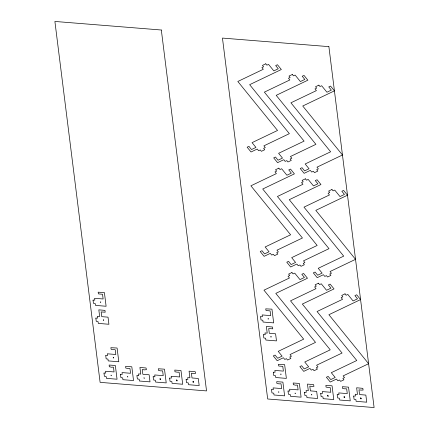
<?xml version="1.0" encoding="UTF-8"?>
<svg xmlns="http://www.w3.org/2000/svg" width="429" height="429" viewBox="0 0 429 429"><rect width="100%" height="100%" fill="white"/><g stroke="black" fill="none" stroke-linecap="round" stroke-linejoin="round"><path stroke-width="0.64" d="M160.087 378.55L160.441 378.78M176.566 379.874L176.925 380.105M193.05 381.199L193.404 381.429M327.643 395.179L328.003 395.404M344.128 396.503L344.482 396.734M360.607 397.828L360.966 398.058M111.309 375.734L111.004 375.466M127.804 377.059L127.483 376.812M144.283 378.383L143.962 378.131M278.85 392.358L278.56 392.095M295.329 393.683L295.045 393.431M311.813 395.012L311.524 394.755M159.894 379.472L160.725 379.542M176.373 380.802L177.204 380.866M192.857 382.126L193.683 382.191M327.45 396.101L328.282 396.171M343.935 397.426L344.766 397.495M360.414 398.75L361.245 398.82M360.875 398.402L360.499 398.058M193.286 381.751L192.937 381.419M295.082 393.061L295.377 393.28M278.609 391.741L278.893 391.95M127.52 376.431L127.815 376.651M111.036 375.102L111.336 375.327M327.531 395.393L327.912 395.747A0.874 0.67 25 0 1 328.26 396.064M344.015 396.723L344.396 397.077A0.874 0.67 25 0 1 344.739 397.388M176.453 380.094L176.834 380.448A0.874 0.67 25 0 1 177.182 380.759M159.969 378.759L160.355 379.123A0.874 0.67 25 0 1 160.698 379.434M311.856 394.605L311.524 394.31M144.294 377.976L143.967 377.681M280.893 374.78L280.791 373.943A0.997 0.767 25 0 0 281.092 374.115M270.903 336.459L271.01 337.291M268.2 319.283L268.098 318.452A0.997 0.767 25 0 0 268.398 318.618M113.229 357.319L113.336 358.151M103.346 319.83L103.448 320.661M100.638 302.654L100.536 301.823A0.997 0.767 25 0 0 100.836 301.989M103.646 319.996A0.997 0.767 25 0 1 103.378 319.852M113.529 357.486A0.997 0.767 25 0 1 113.267 357.341M193.302 381.799A0.874 0.67 25 0 1 193.661 382.083M271.203 336.626A0.997 0.767 25 0 1 270.94 336.481M360.859 398.428A0.874 0.67 25 0 1 361.223 398.713M93.039 300.134L93.452 303.319L95.276 303.63L95.495 305.405L106.113 306.258L104.392 292.524L98.139 292.187L98.498 293.903L102.531 294.251L103.126 298.986L94.605 298.3L94.83 300.08L93.039 300.134M95.849 318.141L96.257 321.326L98.08 321.637L98.305 323.412L108.918 324.265L108.028 317.16L101.743 316.656L101.153 311.921L105.196 312.215L104.966 310.381L98.82 309.856L99.651 316.489L97.415 316.307L97.635 318.082L95.855 318.109M103.984 373.091L104.392 376.276L106.215 376.587L106.435 378.362L117.053 379.22L115.331 365.481L109.143 365.047L109.304 366.757L110.543 366.972A2.333 1.796 25 0 0 112.495 367.127L113.476 367.208L114.066 371.943L105.55 371.262L105.77 373.037L103.984 373.074M105.738 355.63L106.145 358.816L107.969 359.127L108.194 360.902L118.806 361.754L117.085 348.021L110.832 347.699L111.191 349.399L115.229 349.748L115.819 354.483L107.304 353.796L107.523 355.571L105.743 355.593M120.463 374.415L120.871 377.6L122.694 377.911L122.919 379.692L133.532 380.544L131.81 366.806L125.627 366.371L125.788 368.082L127.027 368.296A2.333 1.796 25 0 0 128.973 368.457L129.955 368.532L130.55 373.273L122.029 372.587L122.249 374.361L120.463 374.415M136.942 375.745L137.355 378.925L139.178 379.241L139.398 381.016L150.016 381.869L149.126 374.764L142.841 374.26L142.246 369.525L143.227 369.6A2.333 1.796 25 0 0 145.174 369.76L146.391 369.723L146.064 367.985L139.913 367.46L140.744 374.088L138.508 373.911L138.733 375.686L136.948 375.707M153.148 376.791L153.555 379.976L155.378 380.287L155.604 382.062L166.216 382.915L164.495 369.181L158.285 368.768L158.483 370.468L159.904 370.688A2.333 1.796 25 0 0 161.46 370.812L162.639 370.908L163.234 375.643L154.713 374.957L154.933 376.737L153.153 376.759M169.627 378.115L170.04 381.301L171.863 381.612L172.083 383.387L182.7 384.245L180.979 370.506L174.775 370.082L174.968 371.798L176.389 372.013A2.333 1.796 25 0 0 177.944 372.136L179.118 372.233L179.713 376.968L171.192 376.281L171.418 378.062L169.632 378.099M186.111 379.44L186.518 382.625L188.342 382.936L188.567 384.716L199.179 385.569L198.289 378.464L192.004 377.96L191.409 373.219L192.589 373.316A2.333 1.796 25 0 0 194.144 373.439L195.549 373.439L195.265 371.707L189.076 371.16L189.908 377.788L187.677 377.611L187.897 379.386L186.111 379.44M260.601 316.763L261.009 319.943L262.832 320.259L263.057 322.034L273.67 322.887L271.948 309.153L265.696 308.848L266.06 310.532L270.093 310.88L270.688 315.615L262.167 314.929L262.387 316.704L260.601 316.763M263.411 334.77L263.819 337.95L265.642 338.266L265.867 340.041L276.48 340.894L275.59 333.789L269.305 333.285L268.71 328.55L272.758 328.839L272.512 327L266.377 326.485L267.208 333.113L264.977 332.936L265.197 334.711L263.417 334.733M271.541 389.72L271.948 392.905L273.777 393.216L273.997 394.991L284.615 395.844L282.893 382.11L276.716 381.665L276.866 383.381L278.105 383.601A2.333 1.796 25 0 0 280.051 383.757L281.033 383.837L281.628 388.572L273.107 387.886L273.332 389.661L271.546 389.704M273.294 372.254L273.702 375.439L275.531 375.75L275.75 377.531L286.368 378.383L284.647 364.645L278.394 364.312L278.753 366.028L282.786 366.371L283.381 371.112L274.86 370.425L275.086 372.2L273.3 372.238M288.025 391.044L288.433 394.23L290.256 394.541L290.481 396.316L301.094 397.168L299.372 383.435L293.184 383L293.35 384.711L294.584 384.926A2.333 1.796 25 0 0 296.536 385.081L297.517 385.162L298.107 389.897L289.591 389.21L289.811 390.991L288.025 391.028M304.504 392.369L304.912 395.554L306.735 395.865L306.96 397.64L317.573 398.498L316.682 391.393L310.398 390.883L309.808 386.148L310.789 386.229A2.333 1.796 25 0 0 312.736 386.384L313.953 386.352L313.604 384.604L307.475 384.089L308.306 390.717L306.07 390.54L306.29 392.315L304.504 392.369M320.71 393.42L321.117 396.6L322.94 396.916L323.166 398.691L333.778 399.544L332.057 385.81L325.868 385.376L326.045 387.097L327.466 387.317A2.333 1.796 25 0 0 329.022 387.441L330.201 387.537L330.791 392.272L322.276 391.586L322.495 393.361L320.71 393.398M337.189 394.744L337.596 397.93L339.419 398.241L339.645 400.016L350.257 400.868L348.536 387.135L342.353 386.701L342.524 388.422L343.945 388.642A2.333 1.796 25 0 0 345.501 388.765L346.68 388.862L347.276 393.597L338.754 392.91L338.974 394.685L337.189 394.728M353.673 396.069L354.081 399.254L355.904 399.565L356.124 401.34L366.741 402.193L365.851 395.088L359.566 394.583L358.971 389.848L360.151 389.945A2.333 1.796 25 0 0 361.706 390.068L363.111 390.063L362.827 388.336L356.638 387.784L357.47 394.417L355.233 394.235L355.459 396.015L353.673 396.069M265.782 63.808L262.457 65.396L263.583 66.785L261.921 67.578L263.299 69.283L237.822 81.467L277.542 130.454L252.059 142.637L255.947 147.431L251.517 149.549L248.927 146.353L247.152 147.201L251.04 151.995L257.244 149.029L258.623 150.729L260.285 149.936L261.406 151.319L264.731 149.732L263.61 148.348L265.272 147.555L263.889 145.849L289.366 133.66L249.651 84.679L281.333 69.525L277.445 64.731L275.675 65.578L278.265 68.774L273.836 70.892L268.565 64.398L266.902 65.192L265.782 63.808M292.331 74.474L289.007 76.067L290.127 77.451L288.465 78.244L289.848 79.95L264.366 92.133L304.086 141.12L278.609 153.303L282.491 158.097L278.062 160.215L275.472 157.025L273.702 157.872L277.584 162.661L283.789 159.695L285.172 161.401L286.829 160.602L287.956 161.99L291.28 160.398L290.154 159.014L291.817 158.221L290.433 156.515L315.916 144.332L276.196 95.345L307.877 80.191L303.995 75.402L302.22 76.249L304.81 79.44L300.38 81.564L295.114 75.064L293.452 75.858L292.331 74.474M318.876 85.146L315.551 86.733L316.677 88.117L315.015 88.91L316.393 90.616L290.916 102.804L330.636 151.786L305.153 163.975L309.041 168.763L304.611 170.887L302.016 167.691L300.246 168.538L304.134 173.332L310.333 170.361L311.717 172.067L313.379 171.273L314.5 172.656L317.825 171.069L316.704 169.68L318.366 168.887L316.983 167.181L342.46 154.998L302.74 106.011L334.427 90.862L330.539 86.068L328.77 86.915L331.36 90.111L326.925 92.23L321.659 85.736L319.996 86.529L318.876 85.146M278.855 168.152L275.531 169.739L276.657 171.123L274.994 171.916L276.373 173.622L250.895 185.811L290.615 234.792L265.133 246.981L269.021 251.769L264.591 253.893L261.996 250.697L260.226 251.544L264.114 256.338L270.313 253.367L271.696 255.073L273.359 254.279L274.48 255.663L277.804 254.075L276.684 252.686L278.346 251.893L276.962 250.193L302.44 238.004L262.72 189.017L294.407 173.868L290.519 169.074L288.749 169.922L291.339 173.118L286.904 175.236L281.639 168.742L279.976 169.535L278.855 168.152M305.4 178.818L302.08 180.405L303.201 181.794L301.539 182.588L302.922 184.293L277.44 196.477L317.16 245.463L291.682 257.647L295.565 262.441L291.135 264.559L288.545 261.363L286.77 262.21L290.658 267.004L296.863 264.039L298.241 265.739L299.903 264.945L301.029 266.329L304.349 264.741L303.228 263.358L304.89 262.564L303.507 260.859L328.989 248.67L289.269 199.689L320.951 184.534L317.069 179.74L315.294 180.588L317.884 183.784L313.454 185.902L308.188 179.408L306.526 180.201L305.4 178.818M331.949 189.484L328.625 191.077L329.745 192.46L328.088 193.254L329.467 194.959L303.989 207.143L343.709 256.129L318.227 268.318L322.115 273.107L317.68 275.225L315.09 272.034L313.32 272.882L317.203 277.67L323.407 274.705L324.791 276.41L326.453 275.616L327.574 277L330.898 275.407L329.778 274.024L331.435 273.23L330.057 271.525L355.534 259.341L315.814 210.355L347.501 195.2L343.613 190.412L341.843 191.259L344.433 194.45L339.999 196.573L334.733 190.074L333.07 190.873L331.949 189.484M291.929 272.522L288.61 274.11L289.731 275.493L288.068 276.287L289.452 277.992L263.969 290.181L303.689 339.162L278.212 351.351L282.094 356.14L277.665 358.263L275.075 355.067L273.3 355.914L277.188 360.709L283.392 357.738L284.776 359.443L286.433 358.649L287.559 360.033L290.878 358.44L289.757 357.057L291.42 356.263L290.036 354.558L315.519 342.374L275.799 293.388L307.48 278.233L303.598 273.445L301.823 274.292L304.413 277.488L299.984 279.606L294.718 273.112L293.055 273.906L291.929 272.522M318.479 283.188L315.154 284.776L316.28 286.159L314.618 286.958L315.996 288.658L290.519 300.847L330.239 349.833L304.756 362.017L308.644 366.811L304.209 368.929L301.619 365.733L299.85 366.581L303.732 371.375L309.936 368.409L311.32 370.109L312.982 369.315L314.103 370.699L317.428 369.112L316.307 367.728L317.964 366.929L316.586 365.229L342.063 353.04L302.343 304.059L334.03 288.905L330.142 284.111L328.373 284.958L330.963 288.154L326.528 290.272L321.262 283.778L319.6 284.572L318.479 283.188M345.023 293.854L341.704 295.447L342.825 296.83L341.162 297.624L342.546 299.329L317.063 311.513L356.783 360.499L331.306 372.683L335.188 377.477L330.759 379.595L328.169 376.399L326.394 377.252L330.282 382.041L336.486 379.075L337.864 380.78L339.527 379.981L340.653 381.37L343.972 379.778L342.851 378.394L344.514 377.6L343.13 375.895L368.613 363.712L328.893 314.725L360.575 299.571L356.692 294.782L354.917 295.629L357.507 298.82L353.078 300.944L347.812 294.444L346.149 295.238L345.023 293.854M161.325 30.009L54.896 21.45L100.113 382.362L206.542 390.921L161.325 30.009M328.887 46.638L222.458 38.079L267.675 398.991L374.104 407.55L328.887 46.638"/></g></svg>
